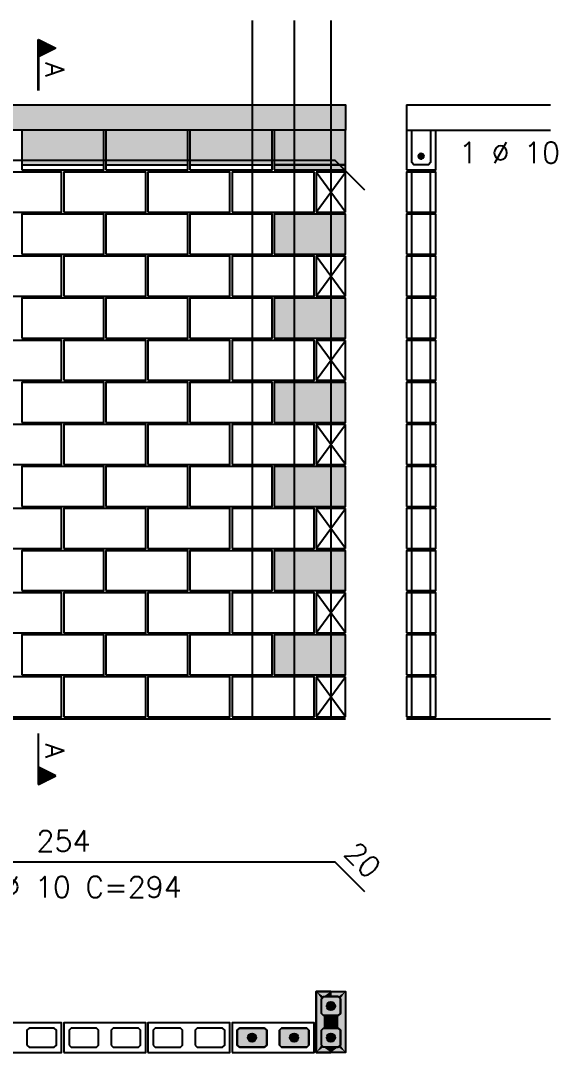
# Model space of a CAD drawing. Extents: x -2 to 121, y -2 to 61.
# Drawn here: x 91.57 to 96.67, y 44.69 to 54.5 of the extents above; entities that cross this region are included whole.
import ezdxf

# ---------------------------------------------------------------- set-up
doc = ezdxf.new("R2010")
doc.units = 0
doc.header["$MEASUREMENT"] = 0
doc.linetypes.add('ESTILO_TQS_0001', pattern=[0.45, 0.3, -0.15])
for name, color, linetype in [('PENA_01', 1, 'CONTINUOUS'), ('PENA_02', 2, 'CONTINUOUS'), ('PENA_03', 3, 'CONTINUOUS'), ('PENA_05', 5, 'CONTINUOUS'), ('PENA_09', 254, 'CONTINUOUS'), ('PENA_11', 252, 'CONTINUOUS'), ('PENA_21', 100, 'CONTINUOUS'), ('PENA_27', 21, 'CONTINUOUS')]:
    doc.layers.add(name, color=color, linetype=linetype)
doc.styles.get("Standard").update_dxf_attribs({"font": 'ROMANS.SHX'})

msp = doc.modelspace()

# ---------------------------------------------------------------- linework, layer by layer
at = {"layer": 'PENA_01', "linetype": 'Continuous'}
for p, q in [((91.576939, 53.126512), (92.356939, 53.126512)), ((92.376939, 53.126512), (93.156939, 53.126512)), ((93.176939, 53.126512), (93.956939, 53.126512)), ((93.976939, 53.126512), (94.656939, 53.126512))]:
    msp.add_line(p, q, dxfattribs=at)
at = {"layer": 'PENA_01', "linetype": 'ESTILO_TQS_0001'}
for points in [[(94.446939, 45.036548), (94.426939, 45.056548), (94.426939, 45.196548), (94.446939, 45.216548), (94.586939, 45.216548), (94.606939, 45.196548), (94.606939, 45.056548), (94.586939, 45.036548), (94.446939, 45.036548)], [(94.446939, 44.736548), (94.426939, 44.756548), (94.426939, 44.896548), (94.446939, 44.916548), (94.586939, 44.916548), (94.606939, 44.896548), (94.606939, 44.756548), (94.586939, 44.736548), (94.446939, 44.736548)]]:
    msp.add_lwpolyline(points, dxfattribs=at)
at = {"layer": 'PENA_01', "linetype": 'Continuous'}
for points in [[(91.626939, 44.756548), (91.646939, 44.736548), (91.886939, 44.736548), (91.906939, 44.756548), (91.906939, 44.896548), (91.886939, 44.916548), (91.646939, 44.916548), (91.626939, 44.896548), (91.626939, 44.756548)], [(92.026939, 44.756548), (92.046939, 44.736548), (92.286939, 44.736548), (92.306939, 44.756548), (92.306939, 44.896548), (92.286939, 44.916548), (92.046939, 44.916548), (92.026939, 44.896548), (92.026939, 44.756548)], [(92.426939, 44.756548), (92.446939, 44.736548), (92.686939, 44.736548), (92.706939, 44.756548), (92.706939, 44.896548), (92.686939, 44.916548), (92.446939, 44.916548), (92.426939, 44.896548), (92.426939, 44.756548)], [(92.826939, 44.756548), (92.846939, 44.736548), (93.086939, 44.736548), (93.106939, 44.756548), (93.106939, 44.896548), (93.086939, 44.916548), (92.846939, 44.916548), (92.826939, 44.896548), (92.826939, 44.756548)], [(93.226939, 44.756548), (93.246939, 44.736548), (93.486939, 44.736548), (93.506939, 44.756548), (93.506939, 44.896548), (93.486939, 44.916548), (93.246939, 44.916548), (93.226939, 44.896548), (93.226939, 44.756548)], [(93.626939, 44.756548), (93.646939, 44.736548), (93.886939, 44.736548), (93.906939, 44.756548), (93.906939, 44.896548), (93.886939, 44.916548), (93.646939, 44.916548), (93.626939, 44.896548), (93.626939, 44.756548)], [(94.026939, 44.756548), (94.046939, 44.736548), (94.286939, 44.736548), (94.306939, 44.756548), (94.306939, 44.896548), (94.286939, 44.916548), (94.046939, 44.916548), (94.026939, 44.896548), (94.026939, 44.756548)]]:
    msp.add_lwpolyline(points, dxfattribs=at)
at = {"layer": 'PENA_02', "linetype": 'Continuous'}
for p, q in [((94.656939, 53.056512), (94.376939, 53.056512)), ((94.376939, 53.056512), (94.376939, 52.676512)), ((94.656939, 52.676512), (94.656939, 53.056512)), ((94.376939, 52.676512), (94.656939, 52.676512)), ((94.656939, 52.256512), (94.376939, 52.256512)), ((94.376939, 52.256512), (94.376939, 51.876512)), ((94.656939, 51.876512), (94.656939, 52.256512)), ((94.376939, 51.876512), (94.656939, 51.876512)), ((94.656939, 51.456512), (94.376939, 51.456512)), ((94.376939, 51.456512), (94.376939, 51.076512)), ((94.656939, 51.076512), (94.656939, 51.456512)), ((94.376939, 51.076512), (94.656939, 51.076512)), ((94.656939, 50.656512), (94.376939, 50.656512)), ((94.376939, 50.656512), (94.376939, 50.276512)), ((94.656939, 50.276512), (94.656939, 50.656512)), ((94.376939, 50.276512), (94.656939, 50.276512)), ((94.656939, 49.856512), (94.376939, 49.856512)), ((94.376939, 49.856512), (94.376939, 49.476512)), ((94.656939, 49.476512), (94.656939, 49.856512)), ((94.376939, 49.476512), (94.656939, 49.476512)), ((94.656939, 49.056512), (94.376939, 49.056512)), ((94.376939, 49.056512), (94.376939, 48.676512)), ((94.656939, 48.676512), (94.656939, 49.056512)), ((94.376939, 48.676512), (94.656939, 48.676512)), ((94.656939, 48.256512), (94.376939, 48.256512)), ((94.376939, 48.256512), (94.376939, 47.876512)), ((94.656939, 47.876512), (94.656939, 48.256512)), ((94.376939, 47.876512), (94.656939, 47.876512)), ((89.376939, 47.856512), (94.656939, 47.856512))]:
    msp.add_line(p, q, dxfattribs=at)
for points in [[(89.376939, 53.456512), (89.376939, 53.696512), (94.656939, 53.696512), (94.656939, 53.456512), (89.376939, 53.456512)], [(91.576939, 53.076512), (92.356939, 53.076512), (92.356939, 53.456512), (91.576939, 53.456512), (91.576939, 53.076512)], [(92.376939, 53.076512), (93.156939, 53.076512), (93.156939, 53.456512), (92.376939, 53.456512), (92.376939, 53.076512)], [(93.176939, 53.076512), (93.956939, 53.076512), (93.956939, 53.456512), (93.176939, 53.456512), (93.176939, 53.076512)], [(93.976939, 53.076512), (94.656939, 53.076512), (94.656939, 53.456512), (93.976939, 53.456512), (93.976939, 53.076512)], [(91.176939, 52.676512), (91.956939, 52.676512), (91.956939, 53.056512), (91.176939, 53.056512), (91.176939, 52.676512)], [(91.976939, 52.676512), (92.756939, 52.676512), (92.756939, 53.056512), (91.976939, 53.056512), (91.976939, 52.676512)], [(92.776939, 52.676512), (93.556939, 52.676512), (93.556939, 53.056512), (92.776939, 53.056512), (92.776939, 52.676512)], [(93.576939, 52.676512), (94.356939, 52.676512), (94.356939, 53.056512), (93.576939, 53.056512), (93.576939, 52.676512)], [(91.576939, 52.276512), (92.356939, 52.276512), (92.356939, 52.656512), (91.576939, 52.656512), (91.576939, 52.276512)], [(92.376939, 52.276512), (93.156939, 52.276512), (93.156939, 52.656512), (92.376939, 52.656512), (92.376939, 52.276512)], [(93.176939, 52.276512), (93.956939, 52.276512), (93.956939, 52.656512), (93.176939, 52.656512), (93.176939, 52.276512)], [(93.976939, 52.276512), (94.656939, 52.276512), (94.656939, 52.656512), (93.976939, 52.656512), (93.976939, 52.276512)], [(91.176939, 51.876512), (91.956939, 51.876512), (91.956939, 52.256512), (91.176939, 52.256512), (91.176939, 51.876512)], [(91.976939, 51.876512), (92.756939, 51.876512), (92.756939, 52.256512), (91.976939, 52.256512), (91.976939, 51.876512)], [(92.776939, 51.876512), (93.556939, 51.876512), (93.556939, 52.256512), (92.776939, 52.256512), (92.776939, 51.876512)], [(93.576939, 51.876512), (94.356939, 51.876512), (94.356939, 52.256512), (93.576939, 52.256512), (93.576939, 51.876512)], [(91.576939, 51.476512), (92.356939, 51.476512), (92.356939, 51.856512), (91.576939, 51.856512), (91.576939, 51.476512)], [(92.376939, 51.476512), (93.156939, 51.476512), (93.156939, 51.856512), (92.376939, 51.856512), (92.376939, 51.476512)], [(93.176939, 51.476512), (93.956939, 51.476512), (93.956939, 51.856512), (93.176939, 51.856512), (93.176939, 51.476512)], [(93.976939, 51.476512), (94.656939, 51.476512), (94.656939, 51.856512), (93.976939, 51.856512), (93.976939, 51.476512)], [(91.176939, 51.076512), (91.956939, 51.076512), (91.956939, 51.456512), (91.176939, 51.456512), (91.176939, 51.076512)], [(91.976939, 51.076512), (92.756939, 51.076512), (92.756939, 51.456512), (91.976939, 51.456512), (91.976939, 51.076512)], [(92.776939, 51.076512), (93.556939, 51.076512), (93.556939, 51.456512), (92.776939, 51.456512), (92.776939, 51.076512)], [(93.576939, 51.076512), (94.356939, 51.076512), (94.356939, 51.456512), (93.576939, 51.456512), (93.576939, 51.076512)], [(91.576939, 50.676512), (92.356939, 50.676512), (92.356939, 51.056512), (91.576939, 51.056512), (91.576939, 50.676512)], [(92.376939, 50.676512), (93.156939, 50.676512), (93.156939, 51.056512), (92.376939, 51.056512), (92.376939, 50.676512)], [(93.176939, 50.676512), (93.956939, 50.676512), (93.956939, 51.056512), (93.176939, 51.056512), (93.176939, 50.676512)], [(93.976939, 50.676512), (94.656939, 50.676512), (94.656939, 51.056512), (93.976939, 51.056512), (93.976939, 50.676512)], [(91.176939, 50.276512), (91.956939, 50.276512), (91.956939, 50.656512), (91.176939, 50.656512), (91.176939, 50.276512)], [(91.976939, 50.276512), (92.756939, 50.276512), (92.756939, 50.656512), (91.976939, 50.656512), (91.976939, 50.276512)], [(92.776939, 50.276512), (93.556939, 50.276512), (93.556939, 50.656512), (92.776939, 50.656512), (92.776939, 50.276512)], [(93.576939, 50.276512), (94.356939, 50.276512), (94.356939, 50.656512), (93.576939, 50.656512), (93.576939, 50.276512)], [(91.576939, 49.876512), (92.356939, 49.876512), (92.356939, 50.256512), (91.576939, 50.256512), (91.576939, 49.876512)], [(92.376939, 49.876512), (93.156939, 49.876512), (93.156939, 50.256512), (92.376939, 50.256512), (92.376939, 49.876512)], [(93.176939, 49.876512), (93.956939, 49.876512), (93.956939, 50.256512), (93.176939, 50.256512), (93.176939, 49.876512)], [(93.976939, 49.876512), (94.656939, 49.876512), (94.656939, 50.256512), (93.976939, 50.256512), (93.976939, 49.876512)], [(91.176939, 49.476512), (91.956939, 49.476512), (91.956939, 49.856512), (91.176939, 49.856512), (91.176939, 49.476512)], [(91.976939, 49.476512), (92.756939, 49.476512), (92.756939, 49.856512), (91.976939, 49.856512), (91.976939, 49.476512)], [(92.776939, 49.476512), (93.556939, 49.476512), (93.556939, 49.856512), (92.776939, 49.856512), (92.776939, 49.476512)], [(93.576939, 49.476512), (94.356939, 49.476512), (94.356939, 49.856512), (93.576939, 49.856512), (93.576939, 49.476512)], [(91.576939, 49.076512), (92.356939, 49.076512), (92.356939, 49.456512), (91.576939, 49.456512), (91.576939, 49.076512)], [(92.376939, 49.076512), (93.156939, 49.076512), (93.156939, 49.456512), (92.376939, 49.456512), (92.376939, 49.076512)], [(93.176939, 49.076512), (93.956939, 49.076512), (93.956939, 49.456512), (93.176939, 49.456512), (93.176939, 49.076512)], [(93.976939, 49.076512), (94.656939, 49.076512), (94.656939, 49.456512), (93.976939, 49.456512), (93.976939, 49.076512)], [(91.176939, 48.676512), (91.956939, 48.676512), (91.956939, 49.056512), (91.176939, 49.056512), (91.176939, 48.676512)], [(91.976939, 48.676512), (92.756939, 48.676512), (92.756939, 49.056512), (91.976939, 49.056512), (91.976939, 48.676512)], [(92.776939, 48.676512), (93.556939, 48.676512), (93.556939, 49.056512), (92.776939, 49.056512), (92.776939, 48.676512)], [(93.576939, 48.676512), (94.356939, 48.676512), (94.356939, 49.056512), (93.576939, 49.056512), (93.576939, 48.676512)], [(91.576939, 48.276512), (92.356939, 48.276512), (92.356939, 48.656512), (91.576939, 48.656512), (91.576939, 48.276512)], [(92.376939, 48.276512), (93.156939, 48.276512), (93.156939, 48.656512), (92.376939, 48.656512), (92.376939, 48.276512)], [(93.176939, 48.276512), (93.956939, 48.276512), (93.956939, 48.656512), (93.176939, 48.656512), (93.176939, 48.276512)], [(93.976939, 48.276512), (94.656939, 48.276512), (94.656939, 48.656512), (93.976939, 48.656512), (93.976939, 48.276512)], [(91.176939, 47.876512), (91.956939, 47.876512), (91.956939, 48.256512), (91.176939, 48.256512), (91.176939, 47.876512)], [(91.976939, 47.876512), (92.756939, 47.876512), (92.756939, 48.256512), (91.976939, 48.256512), (91.976939, 47.876512)], [(92.776939, 47.876512), (93.556939, 47.876512), (93.556939, 48.256512), (92.776939, 48.256512), (92.776939, 47.876512)], [(93.576939, 47.876512), (94.356939, 47.876512), (94.356939, 48.256512), (93.576939, 48.256512), (93.576939, 47.876512)], [(94.376939, 44.686548), (94.376939, 45.266548), (94.656939, 45.266548), (94.656939, 44.686548), (94.376939, 44.686548)], [(91.176939, 44.686548), (91.956939, 44.686548), (91.956939, 44.966548), (91.176939, 44.966548), (91.176939, 44.686548)], [(91.976939, 44.686548), (92.756939, 44.686548), (92.756939, 44.966548), (91.976939, 44.966548), (91.976939, 44.686548)], [(92.776939, 44.686548), (93.556939, 44.686548), (93.556939, 44.966548), (92.776939, 44.966548), (92.776939, 44.686548)], [(93.576939, 44.686548), (94.356939, 44.686548), (94.356939, 44.966548), (93.576939, 44.966548), (93.576939, 44.686548)]]:
    msp.add_lwpolyline(points, dxfattribs=at)
at = {"layer": 'PENA_03', "linetype": 'Continuous'}
for p, q in [((91.734956, 53.831619), (91.734956, 54.318001)), ((91.734956, 54.318001), (91.900889, 54.235035)), ((91.735651, 54.316873), (91.899328, 54.235035)), ((91.735652, 54.316873), (91.735652, 54.153196)), ((91.74772, 54.311619), (91.74772, 54.15845)), ((91.760484, 54.305237), (91.760484, 54.164832)), ((91.773248, 54.298855), (91.773248, 54.171214)), ((91.786012, 54.292473), (91.786012, 54.177596)), ((91.798776, 54.286091), (91.798776, 54.183978)), ((91.81154, 54.279709), (91.81154, 54.19036)), ((91.824304, 54.273327), (91.824304, 54.196742)), ((91.837068, 54.266945), (91.837068, 54.203124)), ((91.849832, 54.260563), (91.849832, 54.209506)), ((91.862596, 54.254181), (91.862596, 54.215888)), ((91.900889, 54.235035), (91.735651, 54.152416)), ((91.899328, 54.235035), (91.735652, 54.153196)), ((91.735652, 54.152416), (91.735652, 53.831619)), ((91.875361, 54.247799), (91.875361, 54.22227)), ((91.888125, 54.241417), (91.888125, 54.228653)), ((95.234995, 53.696512), (95.234995, 53.076512)), ((95.234995, 53.696512), (96.605674, 53.696512)), ((95.234995, 53.456512), (96.605674, 53.456512)), ((94.376939, 52.676512), (94.656939, 53.056512)), ((94.656939, 52.676512), (94.376939, 53.056512)), ((95.284995, 52.676512), (95.284995, 53.056512)), ((95.464995, 52.676512), (95.464995, 53.056512)), ((95.284995, 52.276512), (95.284995, 52.656512)), ((95.464995, 52.276512), (95.464995, 52.656512)), ((94.376939, 51.876512), (94.656939, 52.256512)), ((94.656939, 51.876512), (94.376939, 52.256512)), ((95.284995, 51.876512), (95.284995, 52.256512)), ((95.464995, 51.876512), (95.464995, 52.256512)), ((95.284995, 51.476512), (95.284995, 51.856512)), ((95.464995, 51.476512), (95.464995, 51.856512)), ((94.376939, 51.076512), (94.656939, 51.456512)), ((94.656939, 51.076512), (94.376939, 51.456512)), ((95.284995, 51.076512), (95.284995, 51.456512)), ((95.464995, 51.076512), (95.464995, 51.456512)), ((95.284995, 50.676512), (95.284995, 51.056512)), ((95.464995, 50.676512), (95.464995, 51.056512)), ((94.376939, 50.276512), (94.656939, 50.656512)), ((94.656939, 50.276512), (94.376939, 50.656512)), ((95.284995, 50.276512), (95.284995, 50.656512)), ((95.464995, 50.276512), (95.464995, 50.656512)), ((95.284995, 49.876512), (95.284995, 50.256512)), ((95.464995, 49.876512), (95.464995, 50.256512)), ((94.376939, 49.476512), (94.656939, 49.856512)), ((94.656939, 49.476512), (94.376939, 49.856512)), ((95.284995, 49.476512), (95.284995, 49.856512)), ((95.464995, 49.476512), (95.464995, 49.856512)), ((95.284995, 49.076512), (95.284995, 49.456512)), ((95.464995, 49.076512), (95.464995, 49.456512)), ((94.376939, 48.676512), (94.656939, 49.056512)), ((94.656939, 48.676512), (94.376939, 49.056512)), ((95.284995, 48.676512), (95.284995, 49.056512)), ((95.464995, 48.676512), (95.464995, 49.056512)), ((95.284995, 48.276512), (95.284995, 48.656512)), ((95.464995, 48.276512), (95.464995, 48.656512)), ((94.376939, 47.876512), (94.656939, 48.256512)), ((94.656939, 47.876512), (94.376939, 48.256512)), ((95.284995, 47.876512), (95.284995, 48.256512)), ((95.464995, 47.876512), (95.464995, 48.256512)), ((95.234995, 47.856512), (96.605674, 47.856512)), ((91.734956, 47.719447), (91.734956, 47.233065)), ((91.735652, 47.39865), (91.735652, 47.719447)), ((91.900889, 47.316031), (91.735651, 47.39865)), ((91.735652, 47.234193), (91.735652, 47.39787)), ((91.899328, 47.316031), (91.735652, 47.39787)), ((91.74772, 47.239447), (91.74772, 47.392616)), ((91.760484, 47.245829), (91.760484, 47.386234)), ((91.734956, 47.233065), (91.900889, 47.316031)), ((91.735651, 47.234193), (91.899328, 47.316031)), ((91.773248, 47.252211), (91.773248, 47.379852)), ((91.786012, 47.258593), (91.786012, 47.37347)), ((91.798776, 47.264975), (91.798776, 47.367088)), ((91.81154, 47.271357), (91.81154, 47.360706)), ((91.824304, 47.277739), (91.824304, 47.354324)), ((91.837068, 47.284121), (91.837068, 47.347942)), ((91.849832, 47.290503), (91.849832, 47.34156)), ((91.862596, 47.296885), (91.862596, 47.335178)), ((91.875361, 47.303267), (91.875361, 47.328796)), ((91.888125, 47.309649), (91.888125, 47.322413))]:
    msp.add_line(p, q, dxfattribs=at)
for points in [[(95.234995, 53.076512), (95.514995, 53.076512), (95.514995, 53.456512)], [(95.464995, 53.456512), (95.464995, 53.146512), (95.444995, 53.126512), (95.304995, 53.126512), (95.284995, 53.146512), (95.284995, 53.456512)], [(95.399543, 53.207502), (95.397382, 53.21767), (95.391272, 53.226081), (95.382269, 53.231278), (95.37193, 53.232365), (95.362043, 53.229153), (95.354318, 53.222197), (95.35009, 53.2127), (95.35009, 53.202304), (95.354318, 53.192807), (95.362043, 53.185851), (95.37193, 53.182639), (95.382269, 53.183726), (95.391272, 53.188923), (95.397382, 53.197334), (95.399543, 53.207502)], [(95.234995, 52.676512), (95.514995, 52.676512), (95.514995, 53.056512), (95.234995, 53.056512), (95.234995, 52.676512)], [(95.234995, 52.276512), (95.514995, 52.276512), (95.514995, 52.656512), (95.234995, 52.656512), (95.234995, 52.276512)], [(95.234995, 51.876512), (95.514995, 51.876512), (95.514995, 52.256512), (95.234995, 52.256512), (95.234995, 51.876512)], [(95.234995, 51.476512), (95.514995, 51.476512), (95.514995, 51.856512), (95.234995, 51.856512), (95.234995, 51.476512)], [(95.234995, 51.076512), (95.514995, 51.076512), (95.514995, 51.456512), (95.234995, 51.456512), (95.234995, 51.076512)], [(95.234995, 50.676512), (95.514995, 50.676512), (95.514995, 51.056512), (95.234995, 51.056512), (95.234995, 50.676512)], [(95.234995, 50.276512), (95.514995, 50.276512), (95.514995, 50.656512), (95.234995, 50.656512), (95.234995, 50.276512)], [(95.234995, 49.876512), (95.514995, 49.876512), (95.514995, 50.256512), (95.234995, 50.256512), (95.234995, 49.876512)], [(95.234995, 49.476512), (95.514995, 49.476512), (95.514995, 49.856512), (95.234995, 49.856512), (95.234995, 49.476512)], [(95.234995, 49.076512), (95.514995, 49.076512), (95.514995, 49.456512), (95.234995, 49.456512), (95.234995, 49.076512)], [(95.234995, 48.676512), (95.514995, 48.676512), (95.514995, 49.056512), (95.234995, 49.056512), (95.234995, 48.676512)], [(95.234995, 48.276512), (95.514995, 48.276512), (95.514995, 48.656512), (95.234995, 48.656512), (95.234995, 48.276512)], [(95.234995, 47.876512), (95.514995, 47.876512), (95.514995, 48.256512), (95.234995, 48.256512), (95.234995, 47.876512)], [(94.586939, 45.216548), (94.606939, 45.196548), (94.606939, 45.056548), (94.586939, 45.036548), (94.446939, 45.036548), (94.426939, 45.056548), (94.426939, 45.196548), (94.446939, 45.216548), (94.586939, 45.216548)], [(93.906939, 44.756548), (93.886939, 44.736548), (93.646939, 44.736548), (93.626939, 44.756548), (93.626939, 44.896548), (93.646939, 44.916548), (93.886939, 44.916548), (93.906939, 44.896548), (93.906939, 44.756548)], [(94.306939, 44.756548), (94.286939, 44.736548), (94.046939, 44.736548), (94.026939, 44.756548), (94.026939, 44.896548), (94.046939, 44.916548), (94.286939, 44.916548), (94.306939, 44.896548), (94.306939, 44.756548)], [(94.586939, 44.916548), (94.606939, 44.896548), (94.606939, 44.756548), (94.586939, 44.736548), (94.446939, 44.736548), (94.426939, 44.756548), (94.426939, 44.896548), (94.446939, 44.916548), (94.586939, 44.916548)]]:
    msp.add_lwpolyline(points, dxfattribs=at)
for centre, radius in [((95.374543, 53.207502), 0.025), ((94.516939, 45.126548), 0.04), ((93.766939, 44.826548), 0.04), ((94.166939, 44.826548), 0.04), ((94.516939, 44.826548), 0.04)]:
    msp.add_circle(centre, radius, dxfattribs=at)
for points in [[(95.399543, 53.207502), (95.354318, 53.222197), (95.35009, 53.2127)], [(95.399543, 53.207502), (95.35009, 53.2127), (95.35009, 53.202304)], [(95.399543, 53.207502), (95.35009, 53.202304), (95.354318, 53.192807)], [(95.399543, 53.207502), (95.362043, 53.229153), (95.351051, 53.216052)], [(95.399543, 53.207502), (95.351051, 53.216052), (95.351051, 53.198951)], [(95.399543, 53.207502), (95.351051, 53.198951), (95.362043, 53.185851)], [(95.399543, 53.207502), (95.362043, 53.229153), (95.354318, 53.222197)], [(95.399543, 53.207502), (95.354318, 53.192807), (95.362043, 53.185851)], [(95.399543, 53.207502), (95.37193, 53.232365), (95.362043, 53.229153)], [(95.399543, 53.207502), (95.378885, 53.232122), (95.362043, 53.229153)], [(95.399543, 53.207502), (95.362043, 53.185851), (95.378885, 53.182882)], [(95.399543, 53.207502), (95.362043, 53.185851), (95.37193, 53.182639)], [(95.399543, 53.207502), (95.382269, 53.231278), (95.37193, 53.232365)], [(95.399543, 53.207502), (95.37193, 53.182639), (95.382269, 53.183726)], [(95.399543, 53.207502), (95.393695, 53.223572), (95.378885, 53.232122)], [(95.399543, 53.207502), (95.378885, 53.182882), (95.393695, 53.191432)], [(95.399543, 53.207502), (95.391272, 53.226081), (95.382269, 53.231278)], [(95.399543, 53.207502), (95.382269, 53.183726), (95.391272, 53.188923)], [(95.399543, 53.207502), (95.397382, 53.21767), (95.391272, 53.226081)], [(95.399543, 53.207502), (95.391272, 53.188923), (95.397382, 53.197334)], [(95.399543, 53.207502), (95.393695, 53.191432), (95.399543, 53.207502)], [(95.399543, 53.207502), (95.397382, 53.197334), (95.399543, 53.207502)], [(94.556939, 45.126548), (94.496939, 45.161189), (94.479351, 45.140228)], [(94.556939, 45.126548), (94.479351, 45.140228), (94.479351, 45.112867)], [(94.556939, 45.126548), (94.479351, 45.112867), (94.496939, 45.091907)], [(94.556939, 45.126548), (94.523885, 45.16594), (94.496939, 45.161189)], [(94.556939, 45.126548), (94.496939, 45.091907), (94.523885, 45.087155)], [(94.556939, 45.126548), (94.547581, 45.152259), (94.523885, 45.16594)], [(94.556939, 45.126548), (94.523885, 45.087155), (94.547581, 45.100836)], [(94.556939, 45.126548), (94.547581, 45.100836), (94.556939, 45.126548)], [(93.806939, 44.826548), (93.746939, 44.861189), (93.729351, 44.840228)], [(93.806939, 44.826548), (93.729351, 44.840228), (93.729351, 44.812867)], [(93.806939, 44.826548), (93.773885, 44.86594), (93.746939, 44.861189)], [(93.806939, 44.826548), (93.797581, 44.852259), (93.773885, 44.86594)], [(94.206939, 44.826548), (94.146939, 44.861189), (94.129351, 44.840228)], [(94.206939, 44.826548), (94.129351, 44.840228), (94.129351, 44.812867)], [(94.206939, 44.826548), (94.173885, 44.86594), (94.146939, 44.861189)], [(94.206939, 44.826548), (94.197581, 44.852259), (94.173885, 44.86594)], [(94.556939, 44.826548), (94.496939, 44.861189), (94.479351, 44.840228)], [(94.556939, 44.826548), (94.479351, 44.840228), (94.479351, 44.812867)], [(94.556939, 44.826548), (94.523885, 44.86594), (94.496939, 44.861189)], [(94.556939, 44.826548), (94.547581, 44.852259), (94.523885, 44.86594)], [(93.806939, 44.826548), (93.729351, 44.812867), (93.746939, 44.791907)], [(93.806939, 44.826548), (93.746939, 44.791907), (93.773885, 44.787155)], [(93.806939, 44.826548), (93.773885, 44.787155), (93.797581, 44.800836)], [(93.806939, 44.826548), (93.797581, 44.800836), (93.806939, 44.826548)], [(94.206939, 44.826548), (94.129351, 44.812867), (94.146939, 44.791907)], [(94.206939, 44.826548), (94.146939, 44.791907), (94.173885, 44.787155)], [(94.206939, 44.826548), (94.173885, 44.787155), (94.197581, 44.800836)], [(94.206939, 44.826548), (94.197581, 44.800836), (94.206939, 44.826548)], [(94.556939, 44.826548), (94.479351, 44.812867), (94.496939, 44.791907)], [(94.556939, 44.826548), (94.496939, 44.791907), (94.523885, 44.787155)], [(94.556939, 44.826548), (94.523885, 44.787155), (94.547581, 44.800836)], [(94.556939, 44.826548), (94.547581, 44.800836), (94.556939, 44.826548)]]:
    msp.add_solid(points, dxfattribs=at)
at = {"layer": 'PENA_05', "linetype": 'Continuous'}
for p, q in [((94.556939, 53.166512), (89.476939, 53.166512)), ((94.839782, 52.883669), (94.556939, 53.166512)), ((94.556939, 46.495925), (89.476939, 46.495925)), ((94.839782, 46.213082), (94.556939, 46.495925))]:
    msp.add_line(p, q, dxfattribs=at)
for points in [[(93.766939, 54.496512), (93.766939, 47.856512)], [(94.166939, 54.496512), (94.166939, 47.856512)], [(94.516939, 54.496512), (94.516939, 47.856512)]]:
    msp.add_lwpolyline(points, dxfattribs=at)
at = {"layer": 'PENA_09', "linetype": 'Continuous'}
for points in [[(91.576939, 53.126512), (92.356939, 53.126512), (92.356939, 53.456512), (91.576939, 53.456512), (91.576939, 53.126512)], [(92.376939, 53.126512), (93.156939, 53.126512), (93.156939, 53.456512), (92.376939, 53.456512), (92.376939, 53.126512)], [(93.176939, 53.126512), (93.956939, 53.126512), (93.956939, 53.456512), (93.176939, 53.456512), (93.176939, 53.126512)], [(93.976939, 53.126512), (94.656939, 53.126512), (94.656939, 53.456512), (93.976939, 53.456512), (93.976939, 53.126512)]]:
    msp.add_lwpolyline(points, dxfattribs=at)
for points in [[(91.576939, 53.126512), (92.356939, 53.126512), (92.356939, 53.456512)], [(91.576939, 53.126512), (92.356939, 53.456512), (91.576939, 53.456512)], [(91.576939, 53.126512), (91.576939, 53.456512), (91.576939, 53.126512)], [(92.376939, 53.126512), (93.156939, 53.126512), (93.156939, 53.456512)], [(92.376939, 53.126512), (93.156939, 53.456512), (92.376939, 53.456512)], [(92.376939, 53.126512), (92.376939, 53.456512), (92.376939, 53.126512)], [(93.176939, 53.126512), (93.956939, 53.126512), (93.956939, 53.456512)], [(93.176939, 53.126512), (93.956939, 53.456512), (93.176939, 53.456512)], [(93.176939, 53.126512), (93.176939, 53.456512), (93.176939, 53.126512)], [(93.976939, 53.126512), (94.656939, 53.126512), (94.656939, 53.456512)], [(93.976939, 53.126512), (94.656939, 53.456512), (93.976939, 53.456512)], [(93.976939, 53.126512), (93.976939, 53.456512), (93.976939, 53.126512)]]:
    msp.add_solid(points, dxfattribs=at)
at = {"layer": 'PENA_11', "linetype": 'Continuous'}
for points in [[(89.376939, 53.456512), (89.376939, 53.696512), (94.656939, 53.696512)], [(89.376939, 53.456512), (94.656939, 53.696512), (94.656939, 53.456512)], [(89.376939, 53.456512), (94.656939, 53.456512), (89.376939, 53.456512)], [(94.586939, 45.216548), (94.446939, 45.036548), (94.426939, 45.056548)], [(94.586939, 45.216548), (94.426939, 45.056548), (94.426939, 45.196548)], [(94.586939, 45.216548), (94.426939, 45.196548), (94.446939, 45.216548)], [(94.586939, 45.216548), (94.586939, 45.036548), (94.446939, 45.036548)], [(94.586939, 45.216548), (94.446939, 45.216548), (94.586939, 45.216548)], [(94.586939, 45.216548), (94.606939, 45.196548), (94.606939, 45.056548)], [(94.586939, 45.216548), (94.606939, 45.056548), (94.586939, 45.036548)], [(93.906939, 44.756548), (93.626939, 44.896548), (93.646939, 44.916548)], [(93.906939, 44.756548), (93.626939, 44.756548), (93.626939, 44.896548)], [(93.906939, 44.756548), (93.646939, 44.916548), (93.886939, 44.916548)], [(93.906939, 44.756548), (93.886939, 44.916548), (93.906939, 44.896548)], [(93.906939, 44.756548), (93.906939, 44.896548), (93.906939, 44.756548)], [(94.306939, 44.756548), (94.026939, 44.896548), (94.046939, 44.916548)], [(94.306939, 44.756548), (94.026939, 44.756548), (94.026939, 44.896548)], [(94.306939, 44.756548), (94.046939, 44.916548), (94.286939, 44.916548)], [(94.306939, 44.756548), (94.286939, 44.916548), (94.306939, 44.896548)], [(94.306939, 44.756548), (94.306939, 44.896548), (94.306939, 44.756548)], [(94.586939, 44.916548), (94.446939, 44.736548), (94.426939, 44.756548)], [(94.586939, 44.916548), (94.426939, 44.756548), (94.426939, 44.896548)], [(94.586939, 44.916548), (94.426939, 44.896548), (94.446939, 44.916548)], [(94.586939, 44.916548), (94.586939, 44.736548), (94.446939, 44.736548)], [(94.586939, 44.916548), (94.446939, 44.916548), (94.586939, 44.916548)], [(94.586939, 44.916548), (94.606939, 44.896548), (94.606939, 44.756548)], [(94.586939, 44.916548), (94.606939, 44.756548), (94.586939, 44.736548)], [(93.906939, 44.756548), (93.646939, 44.736548), (93.626939, 44.756548)], [(93.906939, 44.756548), (93.886939, 44.736548), (93.646939, 44.736548)], [(94.306939, 44.756548), (94.046939, 44.736548), (94.026939, 44.756548)], [(94.306939, 44.756548), (94.286939, 44.736548), (94.046939, 44.736548)]]:
    msp.add_solid(points, dxfattribs=at)
at = {"layer": 'PENA_21', "linetype": 'Continuous'}
for points in [[(93.976939, 53.076512), (94.656939, 53.076512), (94.656939, 53.126512), (93.976939, 53.126512), (93.976939, 53.076512)], [(93.976939, 52.276512), (94.656939, 52.276512), (94.656939, 52.656512), (93.976939, 52.656512), (93.976939, 52.276512)], [(93.976939, 51.476512), (94.656939, 51.476512), (94.656939, 51.856512), (93.976939, 51.856512), (93.976939, 51.476512)], [(93.976939, 50.676512), (94.656939, 50.676512), (94.656939, 51.056512), (93.976939, 51.056512), (93.976939, 50.676512)], [(93.976939, 49.876512), (94.656939, 49.876512), (94.656939, 50.256512), (93.976939, 50.256512), (93.976939, 49.876512)], [(93.976939, 49.076512), (94.656939, 49.076512), (94.656939, 49.456512), (93.976939, 49.456512), (93.976939, 49.076512)], [(93.976939, 48.276512), (94.656939, 48.276512), (94.656939, 48.656512), (93.976939, 48.656512), (93.976939, 48.276512)]]:
    msp.add_lwpolyline(points, dxfattribs=at)
for points in [[(93.976939, 53.076512), (94.656939, 53.076512), (94.656939, 53.126512)], [(93.976939, 53.076512), (94.656939, 53.126512), (93.976939, 53.126512)], [(93.976939, 53.076512), (93.976939, 53.126512), (93.976939, 53.076512)], [(93.976939, 52.276512), (94.656939, 52.276512), (94.656939, 52.656512)], [(93.976939, 52.276512), (94.656939, 52.656512), (93.976939, 52.656512)], [(93.976939, 52.276512), (93.976939, 52.656512), (93.976939, 52.276512)], [(93.976939, 51.476512), (94.656939, 51.476512), (94.656939, 51.856512)], [(93.976939, 51.476512), (94.656939, 51.856512), (93.976939, 51.856512)], [(93.976939, 51.476512), (93.976939, 51.856512), (93.976939, 51.476512)], [(93.976939, 50.676512), (94.656939, 50.676512), (94.656939, 51.056512)], [(93.976939, 50.676512), (94.656939, 51.056512), (93.976939, 51.056512)], [(93.976939, 50.676512), (93.976939, 51.056512), (93.976939, 50.676512)], [(93.976939, 49.876512), (94.656939, 49.876512), (94.656939, 50.256512)], [(93.976939, 49.876512), (94.656939, 50.256512), (93.976939, 50.256512)], [(93.976939, 49.876512), (93.976939, 50.256512), (93.976939, 49.876512)], [(93.976939, 49.076512), (94.656939, 49.076512), (94.656939, 49.456512)], [(93.976939, 49.076512), (94.656939, 49.456512), (93.976939, 49.456512)], [(93.976939, 49.076512), (93.976939, 49.456512), (93.976939, 49.076512)], [(93.976939, 48.276512), (94.656939, 48.276512), (94.656939, 48.656512)], [(93.976939, 48.276512), (94.656939, 48.656512), (93.976939, 48.656512)], [(93.976939, 48.276512), (93.976939, 48.656512), (93.976939, 48.276512)]]:
    msp.add_solid(points, dxfattribs=at)
at = {"layer": 'PENA_27', "linetype": 'Continuous'}
for points in [[(94.376939, 45.266548), (94.376939, 44.686548), (94.516939, 44.686548), (94.516939, 44.736548), (94.446939, 44.736548), (94.426939, 44.756548), (94.426939, 44.896548), (94.446939, 44.916548), (94.516939, 44.916548), (94.516939, 45.036548), (94.446939, 45.036548), (94.426939, 45.056548), (94.426939, 45.196548), (94.446939, 45.216548), (94.516939, 45.216548), (94.516939, 45.266548), (94.376939, 45.266548)], [(94.656939, 45.266548), (94.656939, 44.686548), (94.516939, 44.686548), (94.516939, 44.736548), (94.586939, 44.736548), (94.606939, 44.756548), (94.606939, 44.896548), (94.586939, 44.916548), (94.516939, 44.916548), (94.516939, 45.036548), (94.586939, 45.036548), (94.606939, 45.056548), (94.606939, 45.196548), (94.586939, 45.216548), (94.516939, 45.216548), (94.516939, 45.266548), (94.656939, 45.266548)]]:
    msp.add_lwpolyline(points, dxfattribs=at)
for points in [[(94.376939, 44.686548), (94.426939, 45.196548), (94.376939, 45.266548)], [(94.426939, 45.196548), (94.446939, 45.216548), (94.376939, 45.266548)], [(94.376939, 45.266548), (94.446939, 45.216548), (94.516939, 45.266548)], [(94.446939, 45.216548), (94.516939, 45.216548), (94.516939, 45.266548)], [(94.586939, 45.216548), (94.516939, 45.216548), (94.656939, 45.266548)], [(94.516939, 45.216548), (94.516939, 45.266548), (94.656939, 45.266548)], [(94.606939, 45.196548), (94.586939, 45.216548), (94.656939, 45.266548)], [(94.606939, 45.056548), (94.656939, 45.266548), (94.606939, 44.896548)], [(94.606939, 44.896548), (94.656939, 45.266548), (94.606939, 44.756548)], [(94.656939, 45.266548), (94.656939, 44.686548), (94.606939, 44.756548)], [(94.606939, 45.056548), (94.606939, 45.196548), (94.656939, 45.266548)], [(94.426939, 44.756548), (94.426939, 45.196548), (94.376939, 44.686548)], [(94.426939, 45.196548), (94.426939, 44.896548), (94.426939, 45.056548)], [(94.426939, 45.196548), (94.426939, 44.896548), (94.426939, 44.756548)], [(94.426939, 44.896548), (94.446939, 44.916548), (94.426939, 45.056548)], [(94.426939, 45.056548), (94.446939, 44.916548), (94.446939, 45.036548)], [(94.446939, 44.916548), (94.516939, 44.916548), (94.446939, 45.036548)], [(94.446939, 45.036548), (94.516939, 44.916548), (94.516939, 45.036548)], [(94.516939, 44.916548), (94.586939, 45.036548), (94.586939, 44.916548)], [(94.516939, 44.916548), (94.516939, 45.036548), (94.586939, 45.036548)], [(94.586939, 45.036548), (94.606939, 45.056548), (94.586939, 44.916548)], [(94.586939, 44.916548), (94.606939, 45.056548), (94.606939, 44.896548)], [(94.446939, 44.736548), (94.426939, 44.756548), (94.376939, 44.686548)], [(94.376939, 44.686548), (94.516939, 44.686548), (94.446939, 44.736548)], [(94.516939, 44.686548), (94.516939, 44.736548), (94.446939, 44.736548)], [(94.656939, 44.686548), (94.516939, 44.686548), (94.586939, 44.736548)], [(94.586939, 44.736548), (94.516939, 44.686548), (94.516939, 44.736548)], [(94.606939, 44.756548), (94.656939, 44.686548), (94.586939, 44.736548)]]:
    msp.add_solid(points, dxfattribs=at)

# ---------------------------------------------------------------- texts
at = {"layer": 'PENA_03', "linetype": 'Continuous'}
for s, height, rotation, p in [('A', 0.18, 270, (91.801985, 54.099602)), ('A', 0.18, 270, (91.801985, 47.622893)), ('20', 0.2, 315, (94.62765, 46.566636))]:
    msp.add_text(s, height=height, rotation=rotation, dxfattribs=at).set_placement(p)
for s, p in [('1 %%c 10', (95.735814, 53.140211)), ('254', (91.716939, 46.595925)), ('1 N1 %%c 10 C=294', (90.587723, 46.15889))]:
    msp.add_text(s, height=0.2, dxfattribs=at).set_placement(p)

doc.saveas('drawing.dxf')
